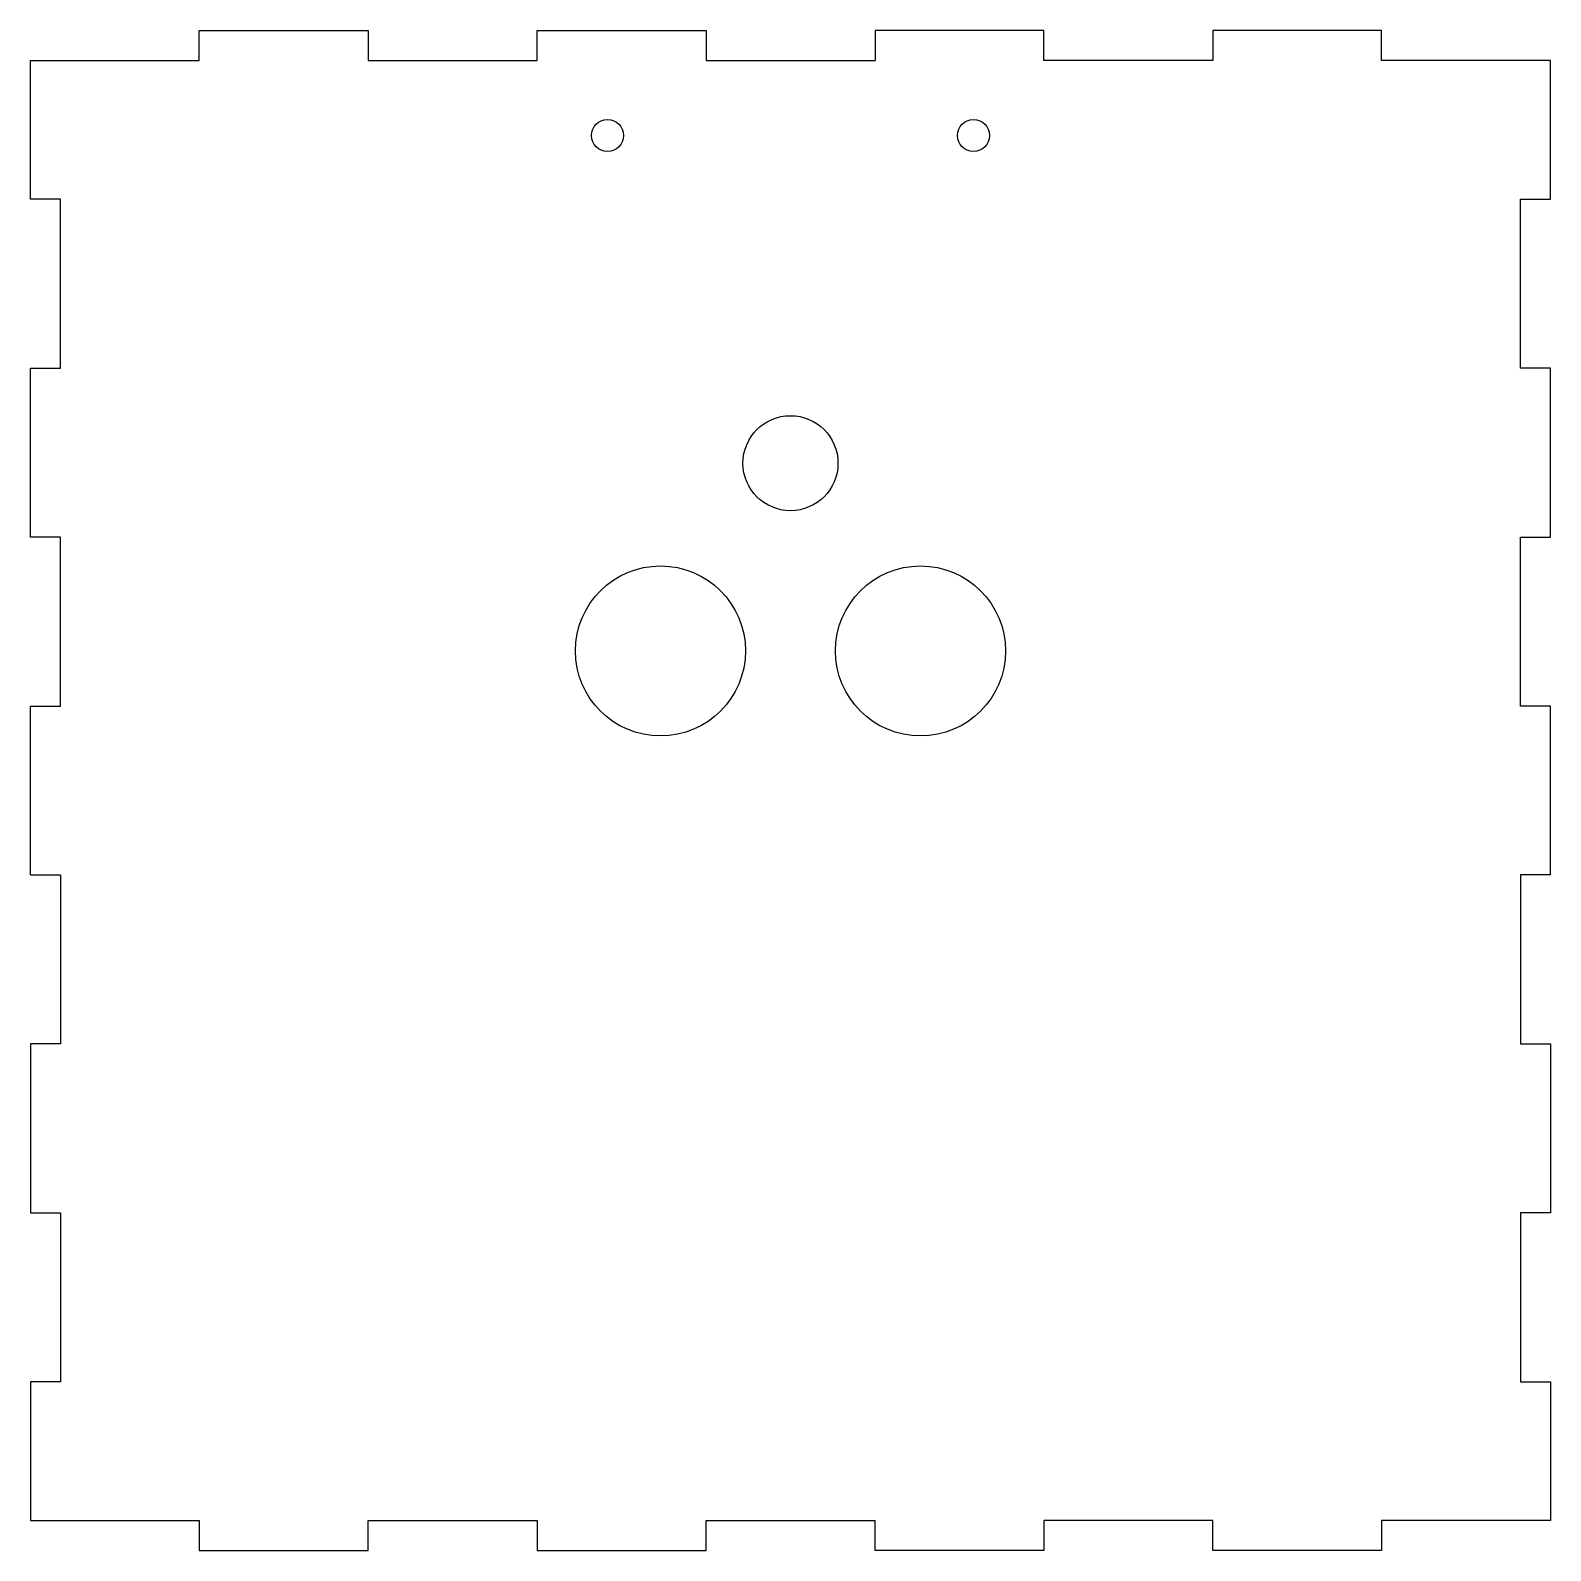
# Model space of a CAD drawing. Header units: millimetres. Extents: x 3 to 155, y 142 to 294.
import ezdxf

# ---------------------------------------------------------------- set-up
doc = ezdxf.new("R2010")
doc.units = ezdxf.units.MM

msp = doc.modelspace()

# ---------------------------------------------------------------- linework, layer by layer
at = {"color": 7, "linetype": 'Continuous', "lineweight": 25}
for p, q in [((20.16, 290.75), (20.16, 293.75)), ((20.16, 293.75), (37.05, 293.75)), ((37.05, 293.75), (37.05, 290.75)), ((53.94, 290.75), (53.94, 293.75)), ((53.94, 293.75), (70.83, 293.75)), ((70.83, 293.75), (70.83, 290.75)), ((87.72, 293.75), (87.72, 290.75)), ((104.6, 293.75), (87.72, 293.75)), ((104.6, 290.75), (104.6, 293.75)), ((121.49, 293.75), (121.49, 290.75)), ((138.38, 293.75), (121.49, 293.75)), ((138.38, 290.75), (138.38, 293.75)), ((3.27, 276.87), (3.27, 290.75)), ((3.27, 290.75), (20.16, 290.75)), ((37.05, 290.75), (53.94, 290.75)), ((70.83, 290.75), (87.72, 290.75)), ((121.49, 290.75), (104.6, 290.75)), ((155.27, 290.75), (138.38, 290.75)), ((155.27, 276.87), (155.27, 290.75)), ((6.27, 276.87), (3.27, 276.87)), ((6.27, 259.98), (6.27, 276.87)), ((152.27, 276.87), (155.27, 276.87)), ((152.27, 259.98), (152.27, 276.87)), ((3.27, 243.09), (3.27, 259.98)), ((3.27, 259.98), (6.27, 259.98)), ((155.27, 259.98), (152.27, 259.98)), ((155.27, 243.09), (155.27, 259.98)), ((6.27, 243.09), (3.27, 243.09)), ((6.27, 226.2), (6.27, 243.09)), ((152.27, 243.09), (155.27, 243.09)), ((152.27, 226.2), (152.27, 243.09)), ((3.27, 209.31), (3.27, 226.2)), ((3.27, 226.2), (6.27, 226.2)), ((155.27, 226.2), (152.27, 226.2)), ((155.27, 209.31), (155.27, 226.2)), ((3.27, 209.31), (6.27, 209.31)), ((6.27, 209.31), (6.27, 192.42)), ((155.27, 209.31), (152.27, 209.31)), ((152.27, 209.31), (152.27, 192.42)), ((3.27, 192.42), (3.27, 175.53)), ((6.27, 192.42), (3.27, 192.42)), ((152.27, 192.42), (155.27, 192.42)), ((155.27, 192.42), (155.27, 175.53)), ((3.27, 175.53), (6.27, 175.53)), ((6.27, 175.53), (6.27, 158.64)), ((155.27, 175.53), (152.27, 175.53)), ((152.27, 175.53), (152.27, 158.64)), ((3.27, 158.64), (3.27, 144.75)), ((6.27, 158.64), (3.27, 158.64)), ((152.27, 158.64), (155.27, 158.64)), ((155.27, 158.64), (155.27, 144.75)), ((3.27, 144.75), (20.16, 144.75)), ((20.16, 144.75), (20.16, 141.75)), ((37.05, 144.75), (53.94, 144.75)), ((37.05, 141.75), (37.05, 144.75)), ((53.94, 144.75), (53.94, 141.75)), ((70.83, 141.75), (70.83, 144.75)), ((70.83, 144.75), (87.72, 144.75)), ((87.72, 141.75), (87.72, 144.75)), ((121.49, 144.75), (104.6, 144.75)), ((104.6, 144.75), (104.6, 141.75)), ((121.49, 141.75), (121.49, 144.75)), ((155.27, 144.75), (138.38, 144.75)), ((138.38, 144.75), (138.38, 141.75)), ((20.16, 141.75), (37.05, 141.75)), ((53.94, 141.75), (70.83, 141.75)), ((104.6, 141.75), (87.72, 141.75)), ((138.38, 141.75), (121.49, 141.75))]:
    msp.add_line(p, q, dxfattribs=at)
for centre, radius in [((60.97, 283.25), 1.6), ((97.57, 283.25), 1.6), ((79.27, 250.48), 4.75), ((66.27, 231.71), 8.5), ((92.27, 231.71), 8.5)]:
    msp.add_circle(centre, radius, dxfattribs=at)

doc.saveas('drawing.dxf')
